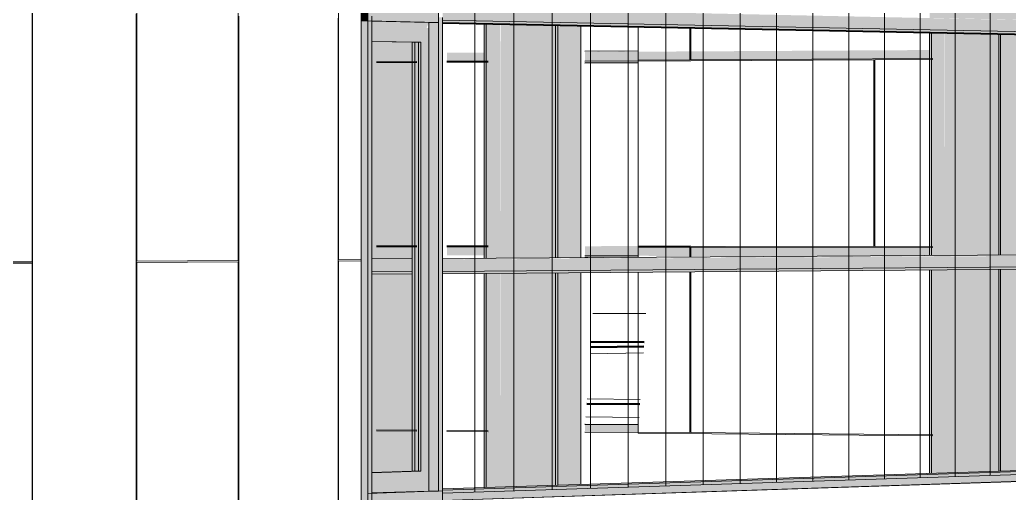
# Model space of a CAD drawing. Header units: inches. Extents: x 31155.6 to 31160.43, y 58.98 to 66.18.
# Drawn here: x 31158.9882 to 31159.0572, y 59.9797 to 60.0127 of the extents above; entities that cross this region are included whole.
import ezdxf

# ---------------------------------------------------------------- set-up
doc = ezdxf.new("R2010")
doc.units = ezdxf.units.IN
doc.header["$MEASUREMENT"] = 0
doc.linetypes.add('Center 1_4_', pattern=[0.53125, 0.25, -0.09375, 0.09375, -0.09375])
doc.linetypes.add('Hidden', pattern=[0.28125, 0.1875, -0.09375])
for name, color, linetype, lineweight in [('A-DOOR', 31, 'Continuous', 13), ('A-GLAZ-CURT', 52, 'Continuous', 9), ('A-GLAZ-CWMG', 51, 'Continuous', 9), ('A-PROP-SBCK', 71, 'Hidden', 50), ('A-WALL-PATT', 111, 'Continuous', 13), ('C-BLDG-PADS', 91, 'Continuous', 9), ('C-TOPO', 7, 'Continuous', 9), ('Conc', 7, 'Continuous', 9), ('EOP-PR', 4, 'Continuous', 9), ('L-SITE-WALL', 31, 'Continuous', 13), ('PROP', 3, 'Center 1_4_', 9), ('S-BEAM', 12, 'Continuous', 9), ('S-COLS', 52, 'Continuous', 9)]:
    doc.layers.add(name, color=color, linetype=linetype, lineweight=lineweight)

# ---------------------------------------------------------------- blocks, each defined once
blk = doc.blocks.new('FP_56-Looking South East')
at = {"layer": 'A-WALL-PATT', "lineweight": 9}
for p, q in [((-3883.294697, 60.009903), (-3883.294697, 60.012128)), ((-3883.294631, 60.009903), (-3883.294631, 60.012126)), ((-3883.313757, 60.009799), (-3883.316568, 60.009784)), ((-3883.313757, 60.009732), (-3883.316568, 60.009717)), ((-3883.30877, 60.009826), (-3883.311653, 60.00981)), ((-3883.30877, 60.009759), (-3883.311653, 60.009744)), ((-3883.294697, 60.009903), (-3883.298319, 60.009883)), ((-3883.294631, 60.009836), (-3883.298319, 60.009816)), ((-3883.277761, 60.009995), (-3883.294631, 60.009903)), ((-3883.28187, 60.009905), (-3883.294631, 60.009836)), ((-3883.28187, 60.009905), (-3883.28187, 59.996879)), ((-3883.277761, 60.009927), (-3883.281804, 60.009905)), ((-3883.281804, 59.996879), (-3883.281804, 60.009905)), ((-3883.313757, 59.996934), (-3883.316568, 59.996938)), ((-3883.313757, 59.996867), (-3883.316568, 59.996872)), ((-3883.30877, 59.996925), (-3883.311653, 59.99693)), ((-3883.30877, 59.996858), (-3883.311653, 59.996863)), ((-3883.294631, 59.996901), (-3883.298319, 59.996907)), ((-3883.294697, 59.996834), (-3883.298319, 59.99684)), ((-3883.294697, 59.996159), (-3883.294697, 59.996834)), ((-3883.28187, 59.996879), (-3883.294631, 59.996901)), ((-3883.294631, 59.996834), (-3883.294631, 59.996159)), ((-3883.277761, 59.996804), (-3883.294631, 59.996834)), ((-3883.277761, 59.996872), (-3883.281804, 59.996879)), ((-3883.294697, 59.9839), (-3883.294697, 59.995114)), ((-3883.294631, 59.995115), (-3883.294631, 59.983899)), ((-3883.313757, 59.984068), (-3883.316568, 59.984093)), ((-3883.30877, 59.984024), (-3883.311653, 59.98405)), ((-3883.294697, 59.9839), (-3883.298319, 59.983932)), ((-3883.277761, 59.98375), (-3883.294631, 59.983899))]:
    blk.add_line(p, q, dxfattribs=at)
blk = doc.blocks.new('FP_65-Looking South East')
at = {"layer": 'A-WALL-PATT', "lineweight": 9}
for p, q in [((-3883.309704, 59.979745), (-3883.309704, 60.028082)), ((-3883.306992, 59.979832), (-3883.306992, 60.027961)), ((-3883.304304, 59.979919), (-3883.304304, 60.027841)), ((-3883.301639, 59.980005), (-3883.301639, 60.027722)), ((-3883.298997, 59.98009), (-3883.298997, 60.027604)), ((-3883.296377, 59.980174), (-3883.296377, 60.027487)), ((-3883.293779, 59.980258), (-3883.293779, 60.027371)), ((-3883.291203, 59.980341), (-3883.291203, 60.027256)), ((-3883.288649, 59.980423), (-3883.288649, 60.027141)), ((-3883.286116, 59.980505), (-3883.286116, 60.027028)), ((-3883.283604, 59.980586), (-3883.283604, 60.026916)), ((-3883.281113, 59.980666), (-3883.281113, 60.026805)), ((-3883.278642, 59.980746), (-3883.278642, 60.026694)), ((-3883.276192, 59.980825), (-3883.276192, 60.026585)), ((-3883.273761, 59.980903), (-3883.273761, 60.026476)), ((-3883.271351, 59.980981), (-3883.271351, 60.026369)), ((-3883.26896, 59.981058), (-3883.26896, 60.026262)), ((-3883.266588, 59.981134), (-3883.266588, 60.026156)), ((-3883.264235, 59.98121), (-3883.264235, 60.026051)), ((-3883.261901, 59.981285), (-3883.261901, 60.025946)), ((-3883.259586, 59.98136), (-3883.259586, 60.025843)), ((-3883.257289, 59.981434), (-3883.257289, 60.02574)), ((-3883.25501, 59.981507), (-3883.25501, 60.025638)), ((-3883.252749, 59.98158), (-3883.252749, 60.025537)), ((-3883.250506, 59.981652), (-3883.250506, 60.025437)), ((-3883.248281, 59.981724), (-3883.248281, 60.025308))]:
    blk.add_line(p, q, dxfattribs=at)
blk = doc.blocks.new('FP_66-Looking South East')
at = {"layer": 'A-WALL-PATT', "lineweight": 9}
for p, q in [((-3883.340599, 59.995822), (-3883.340599, 60.030792)), ((-3883.333289, 59.995868), (-3883.333289, 60.03045)), ((-3883.326211, 59.995913), (-3883.326211, 60.03012)), ((-3883.319215, 59.995957), (-3883.319215, 60.029793)), ((-3883.340561, 59.978293), (-3883.340561, 60.013261)), ((-3883.333326, 59.978531), (-3883.333326, 60.013115)), ((-3883.326175, 59.978766), (-3883.326175, 60.012971)), ((-3883.31925, 59.978994), (-3883.31925, 60.012832)), ((-3883.340599, 59.995822), (-3883.347998, 59.995775)), ((-3883.347998, 59.995683), (-3883.340599, 59.995731)), ((-3883.340599, 59.978201), (-3883.340599, 59.995731)), ((-3883.326211, 59.995913), (-3883.333289, 59.995868)), ((-3883.333289, 59.995778), (-3883.326211, 59.995824)), ((-3883.333289, 59.978442), (-3883.333289, 59.995778)), ((-3883.326211, 59.978676), (-3883.326211, 59.995824)), ((-3883.317649, 59.995967), (-3883.319215, 59.995957)), ((-3883.319215, 59.995869), (-3883.317649, 59.99588)), ((-3883.319215, 59.978908), (-3883.319215, 59.995869))]:
    blk.add_line(p, q, dxfattribs=at)

msp = doc.modelspace()

# ---------------------------------------------------------------- hatches: boundary and pattern name
at = {"layer": 'A-DOOR'}
for points in [[(31159.012732, 59.979694), (31159.016701, 59.979822), (31159.016701, 59.981416), (31159.016701, 60.012134), (31159.016542, 60.012134), (31159.016701, 60.012525), (31159.012732, 60.012604), (31159.012732, 60.011203), (31159.016141, 60.011143), (31159.016141, 59.981196), (31159.012732, 59.981095), (31159.012732, 59.979823)], [(31159.015972, 59.981198), (31159.015972, 60.011142), (31159.01555, 60.011139), (31159.01555, 59.981202)], [(31159.016141, 59.981196), (31159.016141, 60.011143), (31159.015972, 60.011139), (31159.015972, 59.981198)]]:
    msp.add_hatch(color=256, dxfattribs=at).paths.add_polyline_path(points, flags=0)
at = {"layer": 'A-DOOR', "transparency": 33554496}
msp.add_hatch(color=256, dxfattribs=at).paths.add_polyline_path([(31159.012733, 59.981101), (31159.015972, 59.981198), (31159.015972, 60.011142), (31159.012733, 60.011199), (31159.012733, 59.981196)], flags=0)
at = {"layer": 'A-GLAZ-CWMG'}
for points in [[(31159.011971, 60.012624), (31159.012438, 60.012628), (31159.012438, 60.013329), (31159.011971, 60.013326)], [(31159.012447, 59.978954), (31159.012447, 60.012978), (31159.011971, 60.012975), (31159.011971, 59.97896)], [(31159.017376, 60.01253), (31159.017376, 60.013226), (31159.012438, 60.013329), (31159.012438, 60.012628)], [(31159.012447, 59.978954), (31159.012731, 59.978964), (31159.012731, 60.012972), (31159.012447, 60.012978), (31159.012447, 59.981416)], [(31159.017376, 59.979813), (31159.017376, 60.01253), (31159.016701, 60.012497), (31159.016701, 59.979822), (31159.016701, 59.979821)], [(31159.017376, 59.979813), (31159.017655, 59.979822), (31159.017655, 60.012872), (31159.017376, 60.012878), (31159.017376, 59.981416)], [(31159.031303, 59.983894), (31159.031303, 59.984431), (31159.027592, 59.984462), (31159.027592, 59.983927)], [(31159.017659, 59.979884), (31159.082178, 59.981942), (31159.082178, 59.98202), (31159.017659, 59.979971)], [(31159.01766, 59.979674), (31159.082087, 59.981769), (31159.082087, 59.982001), (31159.01766, 59.979954), (31159.01766, 59.979822)], [(31159.017658, 59.979166), (31159.082733, 59.981316), (31159.082733, 59.981769), (31159.017658, 59.979655)], [(31159.012438, 59.978954), (31159.017655, 59.979127), (31159.017655, 59.979822), (31159.012438, 59.979655)]]:
    msp.add_hatch(color=256, dxfattribs=at).paths.add_polyline_path(points, flags=0)
at = {"layer": 'S-BEAM'}
for points in [[(31159.082094, 60.012129), (31159.082068, 60.012187), (31159.01766, 60.013542), (31159.01766, 60.013509), (31159.08169, 60.012138)], [(31159.082068, 60.011239), (31159.082068, 60.011393), (31159.01766, 60.012689), (31159.017661, 60.012517), (31159.081775, 60.011244)], [(31159.082075, 60.01121), (31159.082075, 60.011239), (31159.017667, 60.012517), (31159.017667, 60.012485), (31159.080019, 60.011251)], [(31159.013052, 60.009744), (31159.015863, 60.00976), (31159.015863, 60.010391), (31159.013052, 60.010375)], [(31159.015863, 59.996268), (31159.015863, 59.996899), (31159.013052, 59.996904), (31159.013052, 59.996274), (31159.014498, 59.996271)], [(31159.01766, 59.995968), (31159.082094, 59.996409), (31159.082068, 59.996439), (31159.01766, 59.996012), (31159.01766, 59.995983)], [(31159.031301, 59.996872), (31159.031302, 59.996923), (31159.02759, 59.996902), (31159.02759, 59.996879), (31159.027634, 59.996879)], [(31159.012735, 59.995937), (31159.015552, 59.99597), (31159.015552, 59.99602), (31159.012736, 59.995981), (31159.012735, 59.995952)], [(31159.012735, 59.99511), (31159.015552, 59.995131), (31159.015552, 59.995955), (31159.012735, 59.995937)], [(31159.027808, 59.996114), (31159.031302, 59.996136), (31159.031301, 59.996236), (31159.02759, 59.996243), (31159.02759, 59.996115), (31159.027634, 59.996114)], [(31159.012736, 59.994943), (31159.015552, 59.994966), (31159.015552, 59.995131), (31159.012735, 59.99511)], [(31159.017661, 59.994983), (31159.082068, 59.995495), (31159.082068, 59.995643), (31159.01766, 59.995148)]]:
    msp.add_hatch(color=256, dxfattribs=at).paths.add_polyline_path(points, flags=0)
h = msp.add_hatch(color=256, dxfattribs=at)
h.paths.add_polyline_path([(31159.082486, 60.011385), (31159.082486, 60.012121), (31159.082207, 60.012127), (31159.082207, 60.011391)], flags=0)
h.paths.add_polyline_path([(31159.082068, 60.011393), (31159.082068, 60.01213), (31159.01766, 60.013509), (31159.01766, 60.012689), (31159.080012, 60.011435)], flags=0)
h = msp.add_hatch(color=256, dxfattribs=at)
h.paths.add_polyline_path([(31159.017968, 60.009771), (31159.02085, 60.009787), (31159.02085, 60.01042), (31159.017968, 60.010403)], flags=0)
h.paths.add_polyline_path([(31159.02759, 60.009823), (31159.051859, 60.009955), (31159.051859, 60.010598), (31159.02759, 60.010458)], flags=0)
h.paths.add_polyline_path([(31159.058271, 60.00999), (31159.05894, 60.009993), (31159.05894, 60.010639), (31159.058271, 60.010635), (31159.058271, 60.010257)], flags=0)
h.paths.add_polyline_path([(31159.061159, 60.010005), (31159.079932, 60.010107), (31159.079932, 60.01076), (31159.061159, 60.010652), (31159.061159, 60.010257)], flags=0)
h = msp.add_hatch(color=256, dxfattribs=at)
h.paths.add_polyline_path([(31159.02759, 60.010458), (31159.031301, 60.010507), (31159.031302, 60.01053), (31159.02759, 60.010484), (31159.02759, 60.010461)], flags=0)
h.paths.add_polyline_path([(31159.061911, 60.010656), (31159.079932, 60.010787), (31159.079932, 60.010812), (31159.061911, 60.010682), (31159.061911, 60.010658)], flags=0)
h = msp.add_hatch(color=256, dxfattribs=at)
h.paths.add_polyline_path([(31159.02759, 60.009693), (31159.031302, 60.009712), (31159.031301, 60.009843), (31159.02759, 60.009823)], flags=0)
h.paths.add_polyline_path([(31159.061911, 60.009876), (31159.079932, 60.009972), (31159.079932, 60.010107), (31159.061911, 60.010009), (31159.061911, 60.009947)], flags=0)
h = msp.add_hatch(color=256, dxfattribs=at)
h.paths.add_polyline_path([(31159.043202, 59.996211), (31159.051859, 59.996266), (31159.051859, 59.996837), (31159.02759, 59.996879), (31159.02759, 59.996243), (31159.036391, 59.996225)], flags=0)
h.paths.add_polyline_path([(31159.02085, 59.996257), (31159.02085, 59.99689), (31159.017968, 59.996895), (31159.017968, 59.996263), (31159.018876, 59.996261)], flags=0)
h.paths.add_polyline_path([(31159.058271, 59.996306), (31159.05894, 59.99631), (31159.05894, 59.996825), (31159.058271, 59.996826), (31159.058271, 59.996541)], flags=0)
h = msp.add_hatch(color=256, dxfattribs=at)
h.paths.add_polyline_path([(31159.01766, 59.995148), (31159.082068, 59.995643), (31159.082068, 59.99638), (31159.01766, 59.995968)], flags=0)
h.paths.add_polyline_path([(31159.082207, 59.995644), (31159.082486, 59.995646), (31159.082486, 59.996382), (31159.082207, 59.996381)], flags=0)
at = {"layer": 'S-COLS'}
h = msp.add_hatch(color=256, dxfattribs=at)
h.paths.add_polyline_path([(31159.025552, 59.980226), (31159.025696, 59.980231), (31159.025696, 59.995046), (31159.025552, 59.995022), (31159.025552, 59.980351)], flags=0)
h.paths.add_polyline_path([(31159.025552, 59.996105), (31159.025696, 59.996106), (31159.025696, 60.012297), (31159.025552, 60.0123), (31159.025552, 59.996106)], flags=0)
h.paths.add_polyline_path([(31159.025696, 60.0134), (31159.025696, 60.027513), (31159.025552, 60.027495), (31159.025552, 60.013403)], flags=0)
h = msp.add_hatch(color=256, dxfattribs=at)
h.paths.add_polyline_path([(31159.025696, 59.980231), (31159.027309, 59.980282), (31159.027309, 59.995059), (31159.025696, 59.995022), (31159.025696, 59.981347)], flags=0)
h.paths.add_polyline_path([(31159.025696, 59.996105), (31159.027309, 59.996116), (31159.027309, 60.012265), (31159.025696, 60.012297), (31159.025696, 59.996544)], flags=0)
h.paths.add_polyline_path([(31159.027309, 60.013365), (31159.027309, 60.027441), (31159.025696, 60.027495), (31159.025696, 60.0134)], flags=0)
h = msp.add_hatch(color=256, dxfattribs=at)
h.paths.add_polyline_path([(31159.021734, 59.980104), (31159.025554, 59.980226), (31159.025554, 59.995045), (31159.021734, 59.994992), (31159.021734, 59.980159)], flags=0)
h.paths.add_polyline_path([(31159.021734, 59.99608), (31159.025554, 59.996113), (31159.025554, 60.0123), (31159.021734, 60.012376), (31159.021734, 59.996121)], flags=0)
h.paths.add_polyline_path([(31159.025554, 60.013403), (31159.025554, 60.025132), (31159.024829, 60.025122), (31159.021734, 60.025248), (31159.021734, 60.013486), (31159.025409, 60.013406)], flags=0)
h.paths.add_polyline_path([(31159.025529, 60.025301), (31159.025554, 60.025301), (31159.025529, 60.027298)], flags=0)
h = msp.add_hatch(color=256, dxfattribs=at)
h.paths.add_polyline_path([(31159.052722, 59.981088), (31159.056465, 59.981207), (31159.056465, 59.995291), (31159.052722, 59.995261), (31159.052722, 59.98114)], flags=0)
h.paths.add_polyline_path([(31159.052722, 59.996274), (31159.056465, 59.996305), (31159.056465, 60.011689), (31159.052722, 60.011764), (31159.052722, 59.996313)], flags=0)
h.paths.add_polyline_path([(31159.056465, 60.012738), (31159.056465, 60.023888), (31159.055352, 60.023893), (31159.052722, 60.023984), (31159.052722, 60.012819), (31159.053694, 60.012798)], flags=0)
h.paths.add_polyline_path([(31159.056465, 60.024003), (31159.056465, 60.026153), (31159.05639, 60.026157), (31159.05639, 60.024006)], flags=0)
h = msp.add_hatch(color=256, dxfattribs=at)
h.paths.add_polyline_path([(31159.056463, 59.981207), (31159.056602, 59.981212), (31159.056602, 59.995292), (31159.056463, 59.995291), (31159.056463, 59.981326)], flags=0)
h.paths.add_polyline_path([(31159.056463, 59.996298), (31159.056602, 59.996299), (31159.056602, 60.011686), (31159.056463, 60.011689), (31159.056463, 59.996299)], flags=0)
h.paths.add_polyline_path([(31159.056602, 60.012735), (31159.056602, 60.026147), (31159.056463, 60.026153), (31159.056463, 60.012738)], flags=0)
h = msp.add_hatch(color=256, dxfattribs=at)
h.paths.add_polyline_path([(31159.056602, 59.981212), (31159.058059, 59.981258), (31159.058059, 59.995304), (31159.056602, 59.995292), (31159.056602, 59.981344)], flags=0)
h.paths.add_polyline_path([(31159.056602, 59.996299), (31159.058059, 59.996308), (31159.058059, 60.011658), (31159.056602, 60.011686), (31159.056602, 59.996543)], flags=0)
h.paths.add_polyline_path([(31159.058059, 60.012704), (31159.058059, 60.026083), (31159.056602, 60.026126), (31159.056602, 60.012735)], flags=0)
h = msp.add_hatch(color=256, dxfattribs=at)
h.paths.add_polyline_path([(31159.020571, 59.980067), (31159.020714, 59.980071), (31159.020714, 59.995006), (31159.020571, 59.994982), (31159.020571, 59.980138)], flags=0)
h.paths.add_polyline_path([(31159.020571, 59.996073), (31159.020714, 59.996074), (31159.020714, 60.012396), (31159.020571, 60.012399), (31159.020571, 59.996117)], flags=0)
h.paths.add_polyline_path([(31159.020714, 60.013508), (31159.020714, 60.025289), (31159.020571, 60.025295), (31159.020571, 60.013511)], flags=0)
h = msp.add_hatch(color=256, dxfattribs=at)
h.paths.add_polyline_path([(31159.020714, 59.980071), (31159.021412, 59.980094), (31159.021412, 59.995012), (31159.020714, 59.994982), (31159.020714, 59.981347)], flags=0)
h.paths.add_polyline_path([(31159.020714, 59.996074), (31159.021412, 59.996078), (31159.021412, 60.012382), (31159.020714, 60.012396), (31159.020714, 59.996544)], flags=0)
h.paths.add_polyline_path([(31159.021412, 60.013493), (31159.021412, 60.025261), (31159.020714, 60.025289), (31159.020714, 60.013508)], flags=0)
h = msp.add_hatch(color=256, dxfattribs=at)
h.paths.add_polyline_path([(31159.021412, 59.980094), (31159.021734, 59.980104), (31159.021719, 59.995014), (31159.021412, 59.994982), (31159.021412, 59.980158)], flags=0)
h.paths.add_polyline_path([(31159.021412, 59.996078), (31159.021734, 59.99608), (31159.021702, 60.012376), (31159.021412, 60.012382), (31159.021412, 59.996121)], flags=0)
h.paths.add_polyline_path([(31159.021734, 60.013486), (31159.021734, 60.025248), (31159.021412, 60.025261), (31159.021423, 60.013493), (31159.021701, 60.013487)], flags=0)
h = msp.add_hatch(color=256, dxfattribs=at)
h.paths.add_polyline_path([(31159.051647, 59.981053), (31159.051785, 59.981058), (31159.051785, 59.995254), (31159.051647, 59.995252), (31159.051647, 59.981121)], flags=0)
h.paths.add_polyline_path([(31159.051647, 59.996268), (31159.051785, 59.996268), (31159.051785, 60.011782), (31159.051647, 60.011785), (31159.051647, 59.996309)], flags=0)
h.paths.add_polyline_path([(31159.051785, 60.01284), (31159.051785, 60.024037), (31159.051647, 60.024043), (31159.051647, 60.012843)], flags=0)
h = msp.add_hatch(color=256, dxfattribs=at)
h.paths.add_polyline_path([(31159.051785, 59.981058), (31159.052417, 59.981078), (31159.052417, 59.995259), (31159.051785, 59.995254), (31159.051785, 59.981344)], flags=0)
h.paths.add_polyline_path([(31159.051785, 59.996268), (31159.052417, 59.996272), (31159.052417, 60.01177), (31159.051785, 60.011782), (31159.051785, 59.996543)], flags=0)
h.paths.add_polyline_path([(31159.052417, 60.012826), (31159.052417, 60.024012), (31159.051785, 60.024037), (31159.051785, 60.01284)], flags=0)
h = msp.add_hatch(color=256, dxfattribs=at)
h.paths.add_polyline_path([(31159.052417, 59.981078), (31159.052722, 59.981088), (31159.052707, 59.995261), (31159.052417, 59.995259), (31159.052417, 59.98114)], flags=0)
h.paths.add_polyline_path([(31159.052417, 59.996272), (31159.052722, 59.996274), (31159.052691, 60.011764), (31159.052417, 60.01177), (31159.052417, 59.996313)], flags=0)
h.paths.add_polyline_path([(31159.052722, 60.012819), (31159.052722, 60.023999), (31159.052417, 60.023984), (31159.052427, 60.012826), (31159.05269, 60.01282)], flags=0)
h = msp.add_hatch(color=256, dxfattribs=at)
h.paths.add_polyline_path([(31159.052621, 59.981084), (31159.052661, 59.981086), (31159.052621, 59.99019), (31159.052621, 59.981344)], flags=0)
h.paths.add_polyline_path([(31159.052621, 59.996274), (31159.052642, 59.996274), (31159.052621, 59.996543)], flags=0)

# ---------------------------------------------------------------- linework, layer by layer
at = {"layer": 'A-DOOR'}
for p, q in [((31159.016701, 60.012525), (31159.012732, 60.012604)), ((31159.016701, 60.012525), (31159.016701, 59.996041)), ((31159.012732, 60.011203), (31159.016141, 60.011143)), ((31159.012734, 60.011193), (31159.015719, 60.011141)), ((31159.01555, 60.011139), (31159.012734, 60.011189)), ((31159.015972, 60.011142), (31159.01555, 60.011139)), ((31159.01555, 59.981202), (31159.01555, 60.011139)), ((31159.015719, 60.011141), (31159.015972, 60.011142)), ((31159.015719, 60.011141), (31159.015719, 59.9812)), ((31159.016141, 60.011143), (31159.015972, 60.011142)), ((31159.015972, 60.011142), (31159.015972, 59.981198)), ((31159.016141, 59.996038), (31159.016141, 60.011143)), ((31159.016141, 59.981196), (31159.016141, 59.996024)), ((31159.016701, 59.996028), (31159.016701, 59.979821)), ((31159.015972, 59.981198), (31159.012733, 59.981101)), ((31159.012734, 59.981118), (31159.01555, 59.981202)), ((31159.015719, 59.9812), (31159.012734, 59.981112)), ((31159.015972, 59.981198), (31159.01555, 59.981202)), ((31159.015719, 59.9812), (31159.015972, 59.981198)), ((31159.016141, 59.981196), (31159.015972, 59.981198)), ((31159.012732, 59.981095), (31159.016141, 59.981196)), ((31159.016701, 59.979821), (31159.012732, 59.979694))]:
    msp.add_line(p, q, dxfattribs=at)
at = {"layer": 'A-GLAZ-CWMG'}
for p, q in [((31159.012438, 60.012628), (31159.012438, 60.013329)), ((31159.012447, 60.012978), (31159.012447, 59.978954)), ((31159.012731, 60.012972), (31159.012731, 59.978964)), ((31159.017376, 60.013226), (31159.017376, 60.01253)), ((31159.011971, 60.012624), (31159.012438, 60.012628)), ((31159.017376, 60.01253), (31159.012447, 60.012627)), ((31159.017376, 60.01253), (31159.016674, 60.012525)), ((31159.017376, 59.979813), (31159.017376, 60.012878)), ((31159.017655, 59.979822), (31159.017655, 60.012872)), ((31159.027592, 59.984462), (31159.031303, 59.984431)), ((31159.027593, 59.984478), (31159.031304, 59.984447)), ((31159.027592, 59.983927), (31159.031303, 59.983894)), ((31159.082178, 59.98202), (31159.017659, 59.979971)), ((31159.082178, 59.981942), (31159.017659, 59.979884)), ((31159.082733, 59.981769), (31159.017658, 59.979672)), ((31159.082733, 59.981316), (31159.017658, 59.979166)), ((31159.012447, 59.979656), (31159.017655, 59.979822)), ((31159.017376, 59.979813), (31159.016701, 59.979821)), ((31159.017655, 59.979822), (31159.017376, 59.979813)), ((31159.017655, 59.979822), (31159.017655, 59.979127))]:
    msp.add_line(p, q, dxfattribs=at)
at = {"layer": 'A-PROP-SBCK', "linetype": 'Continuous'}
for p, q in [((31159.028007, 59.990233), (31159.031723, 59.990211)), ((31159.031703, 59.989911), (31159.027982, 59.98985)), ((31159.027723, 59.985912), (31159.031436, 59.985883))]:
    msp.add_line(p, q, dxfattribs=at)
at = {"layer": 'C-BLDG-PADS'}
msp.add_line((31159.017657, 59.979159), (31159.083328, 59.981328), dxfattribs=at)
at = {"layer": 'C-TOPO'}
for p, q in [((31159.031856, 59.9922), (31159.028138, 59.992216)), ((31159.083328, 59.981328), (31159.017657, 59.979159)), ((31159.017657, 59.979159), (31159.083328, 59.981328))]:
    msp.add_line(p, q, dxfattribs=at)
at = {"layer": 'Conc'}
msp.add_line((31159.027629, 59.984486), (31159.031341, 59.984454), dxfattribs=at)
at = {"layer": 'EOP-PR'}
for p, q in [((31159.027719, 59.985856), (31159.031432, 59.985827)), ((31159.031374, 59.984956), (31159.027662, 59.984986))]:
    msp.add_line(p, q, dxfattribs=at)
at = {"layer": 'L-SITE-WALL'}
for p, q in [((31159.011971, 59.978959), (31159.011971, 60.02972)), ((31159.031301, 60.0122), (31159.031301, 59.996136)), ((31159.031301, 59.995085), (31159.031301, 59.983865)), ((31159.013052, 59.984027), (31159.015863, 59.984002)), ((31159.017967, 59.983983), (31159.02085, 59.983958)), ((31159.031301, 59.983865), (31159.051859, 59.983682))]:
    msp.add_line(p, q, dxfattribs=at)
at = {"layer": 'PROP', "linetype": 'Continuous'}
for p, q in [((31159.031673, 59.989459), (31159.027952, 59.989395)), ((31159.027744, 59.986244), (31159.031458, 59.986215))]:
    msp.add_line(p, q, dxfattribs=at)
at = {"layer": 'S-BEAM'}
for p, q in [((31159.01766, 60.012689), (31159.082068, 60.011393)), ((31159.017661, 60.012517), (31159.082068, 60.011239)), ((31159.017667, 60.012485), (31159.082075, 60.01121)), ((31159.017667, 60.012455), (31159.082075, 60.011183)), ((31159.02759, 60.010508), (31159.031301, 60.01053)), ((31159.02759, 60.009823), (31159.031301, 60.009843)), ((31159.031302, 60.009712), (31159.02759, 60.009693)), ((31159.031303, 60.009697), (31159.027592, 60.009677)), ((31159.017667, 59.996055), (31159.082075, 59.996458)), ((31159.012743, 59.996024), (31159.015559, 59.996042)), ((31159.02759, 59.996243), (31159.031301, 59.996236)), ((31159.027808, 59.996114), (31159.02759, 59.996115)), ((31159.012735, 59.99511), (31159.015552, 59.995131)), ((31159.01766, 59.995148), (31159.082068, 59.995643)), ((31159.017661, 59.994983), (31159.082068, 59.995495)), ((31159.012736, 59.994943), (31159.015552, 59.994966))]:
    msp.add_line(p, q, dxfattribs=at)
at = {"layer": 'S-COLS'}
for p, q in [((31159.020571, 60.012399), (31159.020571, 59.996073)), ((31159.020714, 60.012396), (31159.020714, 59.996074)), ((31159.025552, 60.0123), (31159.025552, 59.996106)), ((31159.025696, 60.012297), (31159.025696, 59.996106)), ((31159.027309, 60.012265), (31159.027309, 59.996116)), ((31159.051647, 60.011785), (31159.051647, 59.996268)), ((31159.051785, 60.011782), (31159.051785, 59.996268)), ((31159.056463, 60.011689), (31159.056463, 59.996299)), ((31159.056602, 60.011686), (31159.056602, 59.996299)), ((31159.020571, 59.995005), (31159.020571, 59.980062)), ((31159.020714, 59.995006), (31159.020714, 59.980066)), ((31159.025552, 59.995045), (31159.025552, 59.980221)), ((31159.025696, 59.995046), (31159.025696, 59.980226)), ((31159.027309, 59.995059), (31159.027309, 59.980277)), ((31159.051647, 59.995252), (31159.051647, 59.981049)), ((31159.051785, 59.995254), (31159.051785, 59.981053)), ((31159.056463, 59.995291), (31159.056463, 59.981203)), ((31159.056602, 59.995292), (31159.056602, 59.981207))]:
    msp.add_line(p, q, dxfattribs=at)

# ---------------------------------------------------------------- block references
at = {"layer": 'A-GLAZ-CURT'}
msp.add_blockref('FP_65-Looking South East', (35042.32962, 0), dxfattribs=at)
at = {"layer": 'L-SITE-WALL', "lineweight": 9}
for name in ['FP_66-Looking South East', 'FP_56-Looking South East']:
    msp.add_blockref(name, (35042.32962, 0), dxfattribs=at)

doc.saveas('drawing.dxf')
